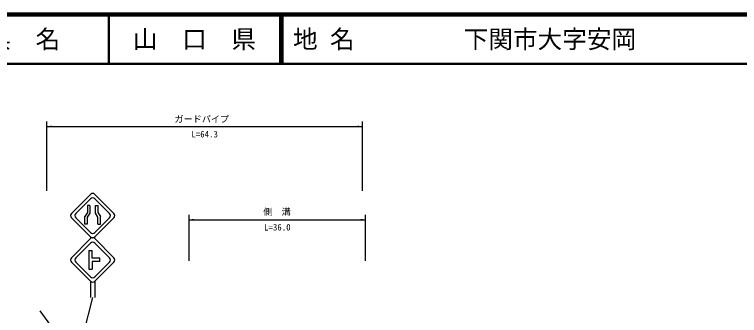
# Model space of a CAD drawing. Units: millimetres, scale not verified. Extents: x 40000 to 680000, y 20000 to 380000.
# Drawn here: x 313849 to 461010, y 318960 to 380000 of the extents above; entities that cross this region are included whole.
import ezdxf
from ezdxf.enums import TextEntityAlignment as Align

# ---------------------------------------------------------------- set-up
doc = ezdxf.new("R2010")
doc.units = ezdxf.units.MM
doc.header["$LTSCALE"] = 1000
for name, color, linetype, lineweight in [('M-BGD', 7, 'Continuous', 25), ('M-STR-STRC', 7, 'Continuous', 25), ('M-TTL', 2, 'Continuous', 140), ('M-TTL-LINE', 7, 'Continuous', 50)]:
    doc.layers.add(name, color=color, linetype=linetype, lineweight=lineweight)
doc.layers.add('M-TTL-TXT', color=7, linetype='Continuous')
doc.styles.add('ＭＳ ゴシック', font='')
doc.styles.get('ＭＳ ゴシック').set_extended_font_data('MS Gothic')

# ---------------------------------------------------------------- blocks, each defined once
blk = doc.blocks.new('filled_arrow')
at = {"color": 0, "linetype": 'Continuous', "lineweight": -2}
blk.add_solid([(7.5, 1.25), (0, 0), (7.5, -1.25)], dxfattribs=at)

msp = doc.modelspace()

# ---------------------------------------------------------------- linework, layer by layer
at = {"layer": 'M-BGD'}
msp.add_line((318991, 319895), (322632, 314920), dxfattribs=at)
at = {"layer": 'M-STR-STRC'}
for p, q in [((320408, 344259), (320408, 358307)), ((384493, 344259), (384493, 358307)), ((320408, 357307), (384493, 357307)), ((329263, 343529), (325399, 339665)), ((330154, 343529), (334019, 339665)), ((326289, 339665), (329263, 342638)), ((330154, 342638), (333128, 339665)), ((328646, 341295), (328646, 339839)), ((329146, 341295), (328646, 341295)), ((329146, 341295), (329146, 339688)), ((330265, 341295), (330765, 341295)), ((330265, 339688), (330265, 341295)), ((330765, 341295), (330765, 339839)), ((325399, 338774), (329263, 334909)), ((326289, 338774), (329263, 335800)), ((328646, 339839), (328118, 339047)), ((328118, 337463), (328118, 339047)), ((329146, 339688), (328618, 338896)), ((328618, 338896), (328618, 337463)), ((334019, 338774), (330154, 334909)), ((330154, 335800), (333128, 338774)), ((330793, 338896), (330265, 339688)), ((330765, 339839), (331293, 339047)), ((330793, 337463), (330793, 338896)), ((331293, 337463), (331293, 339047)), ((349274, 330030), (349274, 339392)), ((385127, 330030), (385127, 339392)), ((328618, 337463), (328118, 337463)), ((330793, 337463), (331293, 337463)), ((349274, 338392), (385127, 338392)), ((329276, 334540), (325412, 330675)), ((330167, 334540), (334032, 330675)), ((326302, 330675), (329276, 333649)), ((330167, 333649), (333141, 330675)), ((328936, 332119), (328936, 328339)), ((328936, 332119), (329642, 332119)), ((329642, 330582), (329642, 332119)), ((325412, 329784), (329276, 325920)), ((326302, 329784), (329276, 326811)), ((331179, 330582), (329642, 330582)), ((331179, 329876), (329642, 329876)), ((329642, 329876), (329642, 328339)), ((334032, 329784), (330167, 325920)), ((330167, 326811), (333141, 329784)), ((331179, 329876), (331179, 330582)), ((328936, 328339), (329642, 328339)), ((329276, 325920), (329276, 322606)), ((330167, 325920), (330167, 322606)), ((323787, 299517), (329731, 322588))]:
    msp.add_line(p, q, dxfattribs=at)
for centre, start, end in [((329709, 343084), 45, 135), ((329709, 342193), 44.99985, 135), ((325844, 339219), 135, 225), ((326735, 339219), 135, 225.00005), ((332682, 339219), 315.00011, 44.99984), ((333573, 339219), 315, 45), ((329709, 336245), 225.00005, 315.00011), ((329709, 335354), 225, 315), ((329722, 334095), 45, 135), ((329722, 333204), 44.99985, 135), ((325857, 330230), 135, 225), ((326748, 330230), 135, 225.00005), ((332695, 330230), 315.00011, 44.99984), ((333586, 330230), 315, 45), ((329722, 327256), 225.00005, 315.00011), ((329722, 326365), 225, 315)]:
    msp.add_arc(centre, 630, start, end, dxfattribs=at)
at = {"layer": 'M-TTL'}
msp.add_line((680000, 380000), (40000, 380000), dxfattribs=at)
at = {"layer": 'M-TTL-LINE'}
for p, q in [((333000, 380000), (333000, 370000)), ((367750, 380000), (367750, 370000)), ((368250, 380000), (368250, 370000)), ((40000, 370000), (680000, 370000))]:
    msp.add_line(p, q, dxfattribs=at)

# ---------------------------------------------------------------- block references
at = {"layer": 'M-STR-STRC', "xscale": 133, "yscale": 133}
for p in [(320408, 357307), (349274, 338392)]:
    msp.add_blockref('filled_arrow', p, dxfattribs=at)
at = {"layer": 'M-STR-STRC', "xscale": 133, "yscale": 133, "rotation": 180}
for p in [(384493, 357307), (385127, 338392)]:
    msp.add_blockref('filled_arrow', p, dxfattribs=at)

# ---------------------------------------------------------------- texts
at = {"layer": 'M-STR-STRC', "style": 'ＭＳ ゴシック'}
for s, p in [('ガードパイプ', (346322, 358789)), ('側\u3000溝', (364358, 339982))]:
    msp.add_text(s, height=1320, dxfattribs=at).set_placement(p, align=Align.MIDDLE_LEFT)
for s, p in [('L=64.3', (352451, 354673)), ('L=36.0', (367201, 335799))]:
    msp.add_text(s, height=1320, dxfattribs=at).set_placement(p, align=Align.BOTTOM_CENTER)
at = {"layer": 'M-TTL-TXT', "style": 'ＭＳ ゴシック'}
for s, p in [('県\u3000名', (315625, 375000)), ('山\u3000口\u3000県', (350375, 375000))]:
    msp.add_text(s, height=3666, dxfattribs=at).set_placement(p, align=Align.MIDDLE_CENTER)
for s, p in [('地 名', (370380, 375000)), ('下関市大字安岡', (405024, 375000))]:
    msp.add_text(s, height=3666, dxfattribs=at).set_placement(p, align=Align.MIDDLE_LEFT)

doc.saveas('drawing.dxf')
